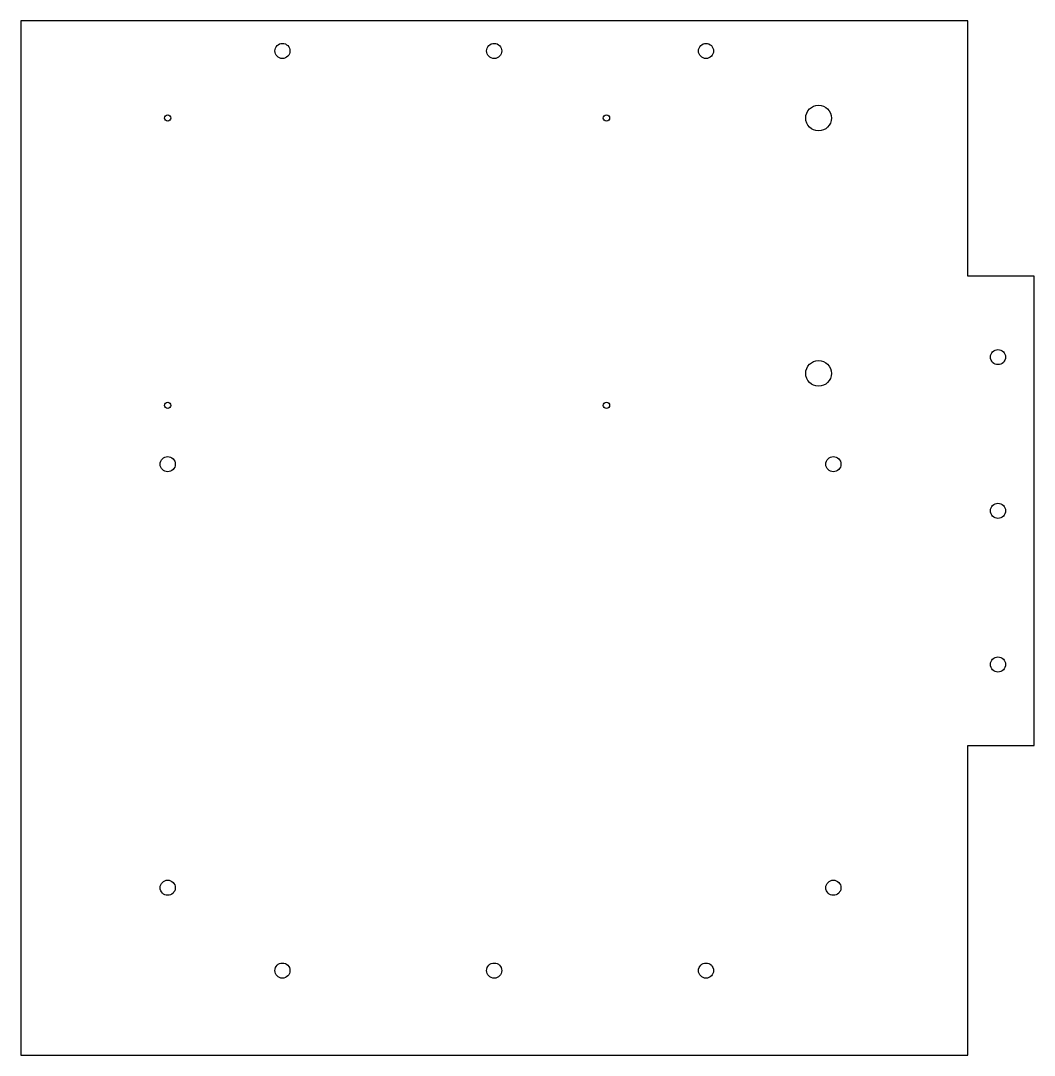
# Model space of a CAD drawing. Header units: millimetres. Extents: x -157 to 178, y -171 to 171.
import ezdxf

# ---------------------------------------------------------------- set-up
doc = ezdxf.new("R2010")
doc.units = ezdxf.units.MM

msp = doc.modelspace()

# ---------------------------------------------------------------- linework, layer by layer
at = {"color": 7, "linetype": 'Continuous', "lineweight": 25}
for p, q in [((156.5, 171), (-156.5, 171)), ((-156.5, 171), (-156.5, -171)), ((156.5, 86.57), (156.5, 171)), ((178.5, 86.57), (156.5, 86.57)), ((178.5, -68.57), (178.5, 86.57)), ((156.5, -68.57), (178.5, -68.57)), ((156.5, -171), (156.5, -68.57)), ((-156.5, -171), (156.5, -171))]:
    msp.add_line(p, q, dxfattribs=at)
for centre, radius in [((-70, 161), 2.5), ((0, 161), 2.5), ((70, 161), 2.5), ((107.2, 138.83), 4.25), ((-107.91, 138.83), 1.05), ((37.09, 138.83), 1.05), ((166.5, 59.8), 2.5), ((107.2, 54.43), 4.25), ((-107.91, 43.83), 1.05), ((37.09, 43.83), 1.05), ((-107.91, 24.39), 2.5), ((112.09, 24.39), 2.5), ((166.5, 9), 2.5), ((166.5, -41.8), 2.5), ((-107.91, -115.61), 2.5), ((112.09, -115.61), 2.5), ((-70, -143), 2.5), ((0, -143), 2.5), ((70, -143), 2.5)]:
    msp.add_circle(centre, radius, dxfattribs=at)

doc.saveas('drawing.dxf')
